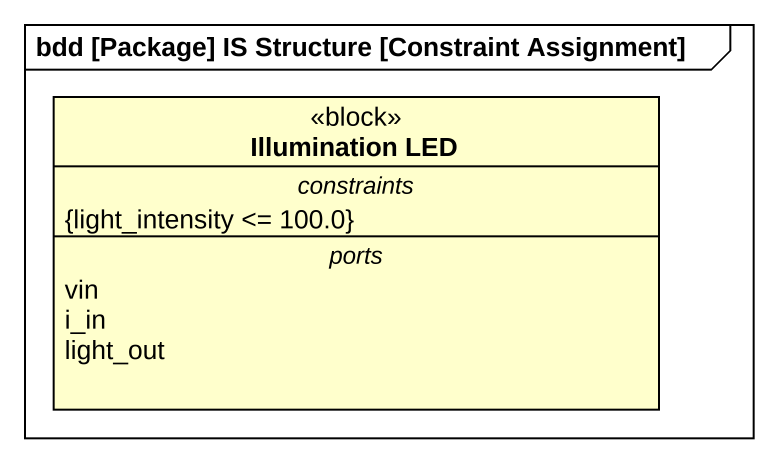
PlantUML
@startuml
mainframe bdd [Package] IS Structure [Constraint Assignment]
hide circle
hide empty members
class "Illumination LED" as Illumination_LED <<block>> {
  -- constraints --
  {light_intensity <= 100.0}
  -- ports --
  vin
  i_in
  light_out
}
@enduml
